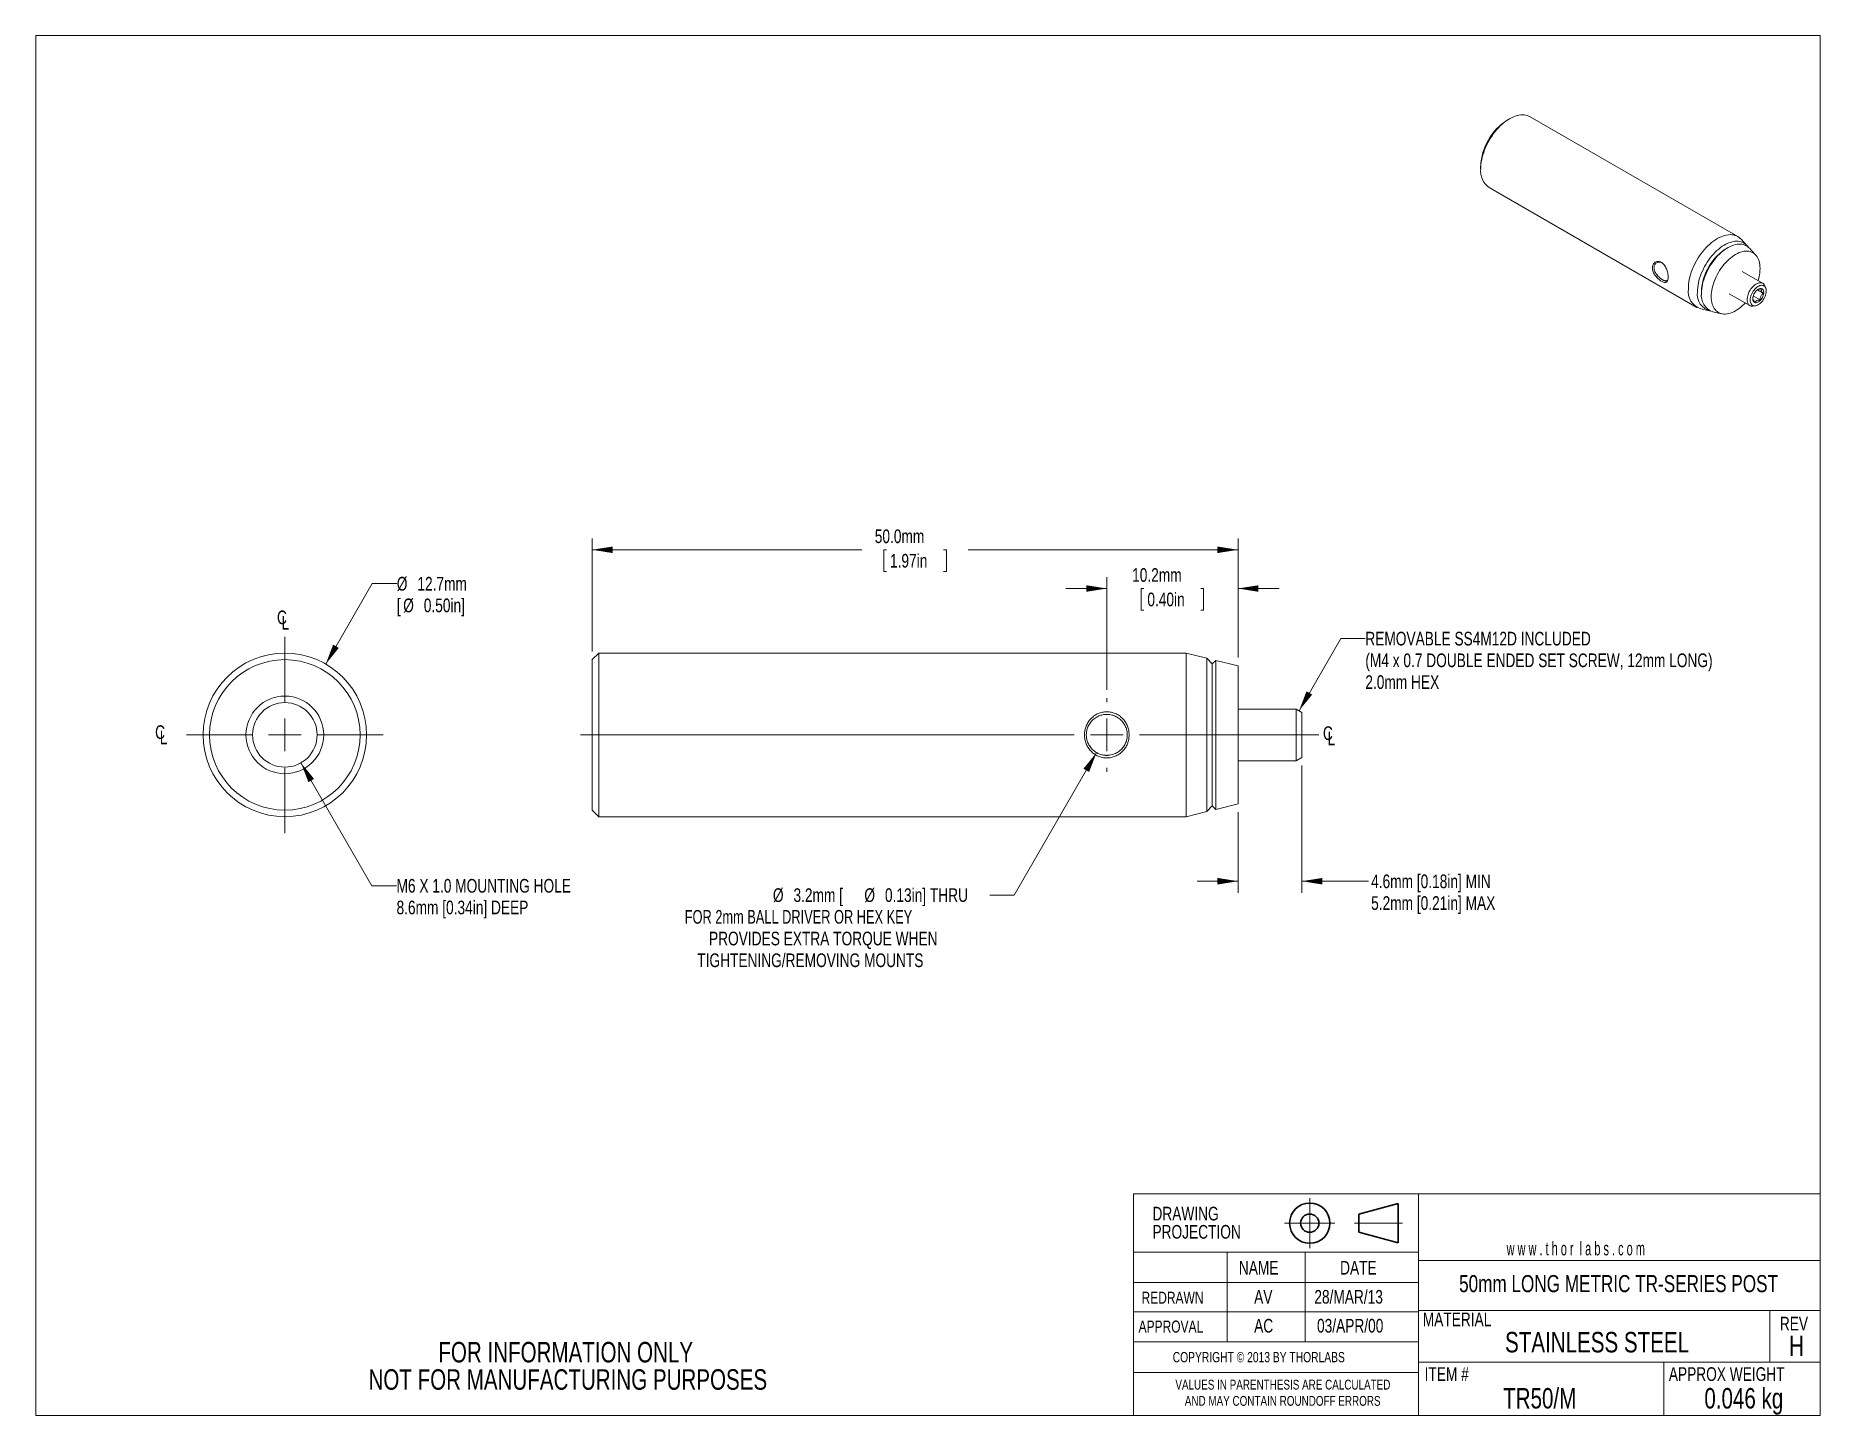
# Model space of a CAD drawing. Header units: millimetres. Extents: x 2 to 278, y 1 to 215.
import ezdxf

# ---------------------------------------------------------------- set-up
doc = ezdxf.new("R2010")
doc.units = ezdxf.units.MM
doc.header["$PDSIZE"] = -1
doc.linetypes.add('CENTERX2', pattern=[20.32, 12.7, -2.54, 2.54, -2.54])
doc.styles.add('SLDTEXTSTYLE0', font='TXT', dxfattribs={"width": 0.75})
doc.styles.add('SLDTEXTSTYLE1', font='TXT', dxfattribs={"width": 0.6})
doc.styles.add('SLDTEXTSTYLE2', font='TXT', dxfattribs={"width": 0.7})
doc.dimstyles.new('SLDDIMSTYLE0', dxfattribs={"dimtxt": 2.116667, "dimasz": 3.175, "dimexe": 0, "dimexo": 0.0625, "dimgap": 0.529167, "dimtad": 0, "dimtih": 1, "dimtoh": 1, "dimdec": 1, "dimlfac": 0.5, "dimrnd": 1e-09, "dimzin": 12, "dimdsep": 46, "dimtxsty": 'SLDTEXTSTYLE0', "dimsah": 1, "dimcen": 0.09, "dimadec": 0, "dimazin": 3, "dimtfac": 1, "dimtdec": 1, "dimtmove": 0, "dimatfit": 0, "dimfxl": 1, "dimfrac": 2, "dimtolj": 1, "dimtzin": 12, "dimarcsym": 0})
doc.dimstyles.new('SLDDIMSTYLE1', dxfattribs={"dimtxt": 2.116667, "dimasz": 3.175, "dimexe": 0, "dimexo": 0.0625, "dimgap": 0.529167, "dimtad": 0, "dimtih": 1, "dimtoh": 1, "dimdec": 1, "dimlfac": 0.5, "dimrnd": 1e-09, "dimzin": 4, "dimdsep": 46, "dimtxsty": 'SLDTEXTSTYLE0', "dimsah": 1, "dimcen": 0.09, "dimadec": 0, "dimazin": 1, "dimtfac": 1, "dimtdec": 1, "dimtofl": 0, "dimtmove": 0, "dimatfit": 3, "dimfxl": 1, "dimfrac": 2, "dimtolj": 1, "dimtzin": 12, "dimarcsym": 0})
doc.dimstyles.new('SLDDIMSTYLE2', dxfattribs={"dimtxt": 2.116667, "dimasz": 3.175, "dimexe": 0, "dimexo": 0.0625, "dimgap": 0.529167, "dimtad": 0, "dimtih": 1, "dimtoh": 1, "dimdec": 1, "dimlfac": 0.5, "dimrnd": 1e-09, "dimzin": 12, "dimdsep": 46, "dimtxsty": 'SLDTEXTSTYLE0', "dimsah": 1, "dimcen": 0, "dimadec": 0, "dimazin": 3, "dimtfac": 1, "dimtdec": 1, "dimtofl": 0, "dimtmove": 0, "dimatfit": 3, "dimfxl": 1, "dimfrac": 2, "dimtolj": 1, "dimtzin": 12, "dimarcsym": 0})
doc.dimstyles.new('SLDDIMSTYLE3', dxfattribs={"dimtxt": 2.116667, "dimasz": 3.175, "dimexe": 0, "dimexo": 0.0625, "dimgap": 0.529167, "dimtad": 0, "dimtih": 1, "dimtoh": 1, "dimdec": 1, "dimlfac": 0.5, "dimrnd": 1e-09, "dimzin": 12, "dimdsep": 46, "dimtxsty": 'SLDTEXTSTYLE0', "dimsah": 1, "dimcen": 0, "dimadec": 0, "dimazin": 3, "dimtfac": 1, "dimtdec": 1, "dimtofl": 0, "dimtmove": 0, "dimatfit": 3, "dimfxl": 1, "dimfrac": 2, "dimtolj": 1, "dimtzin": 12, "dimarcsym": 0})

# ---------------------------------------------------------------- blocks, each defined once
blk = doc.blocks.new('Third Angle Projection Block')
at = {"color": 7, "linetype": 'CENTERX2', "lineweight": 0}
for p, q in [((101.48, 23.81), (101.48, 14.07)), ((96.6, 18.94), (106.35, 18.94)), ((110.14, 18.94), (119.45, 18.94))]:
    blk.add_line(p, q, dxfattribs=at)
at = {"color": 7, "linetype": 'Continuous', "lineweight": 30}
for p, q in [((118.62, 22.75), (111, 20.71)), ((118.62, 15.13), (118.62, 22.75)), ((111, 20.71), (111, 17.17)), ((111, 17.17), (118.62, 15.13))]:
    blk.add_line(p, q, dxfattribs=at)
for radius in [3.9, 1.77]:
    blk.add_circle((101.48, 18.94), radius, dxfattribs=at)
at = {"color": 7, "linetype": 'Continuous', "lineweight": 0}
blk.add_point((101.48, 18.94), dxfattribs=at)
blk = doc.blocks.new('SW_NOTE_0')
at = {"color": 0, "linetype": 'Continuous', "lineweight": 0, "char_height": 1.524, "attachment_point": 2, "style": 'SLDTEXTSTYLE0'}
for s, insert in [('VALUES IN PARENTHESIS ARE CALCULATED', (19.91, 1.96)), ('AND MAY CONTAIN ROUNDOFF ERRORS', (19.88, -0.56))]:
    blk.add_mtext(s, dxfattribs=dict(at, insert=insert))
blk = doc.blocks.new('SW_NOTE_1')
at = {"color": 0, "linetype": 'Continuous', "lineweight": 0, "char_height": 2.117, "attachment_point": 1, "style": 'SLDTEXTSTYLE0'}
for s, insert in [('DRAWING', (0, 2.73)), ('PROJECTION', (0, -0.09))]:
    blk.add_mtext(s, dxfattribs=dict(at, insert=insert))
blk = doc.blocks.new('SW_NOTE_2')
at = {"color": 0, "linetype": 'Continuous', "lineweight": 0, "char_height": 3.175, "attachment_point": 2, "style": 'SLDTEXTSTYLE0'}
for s, insert in [('FOR INFORMATION ONLY', (25.05, 4.09)), ('NOT FOR MANUFACTURING PURPOSES', (25.38, -0.14))]:
    blk.add_mtext(s, dxfattribs=dict(at, insert=insert))
blk = doc.blocks.new('_D')
at = {"color": 7, "linetype": 'Continuous', "lineweight": 0}
for p, q in [((197.7, 101.56), (197.7, 81.87)), ((187.8, 94.36), (187.8, 81.87)), ((187.8, 83.65), (181.45, 83.65)), ((197.7, 83.65), (207.99, 83.65))]:
    blk.add_line(p, q, dxfattribs=at)
for points in [[(187.8, 83.65), (184.62, 84.16), (184.62, 83.14)], [(197.7, 83.65), (200.88, 83.14), (200.88, 84.16)]]:
    blk.add_solid(points, dxfattribs=at)
at = {"color": 7, "linetype": 'Continuous', "lineweight": 0, "char_height": 2.1167, "attachment_point": 1, "style": 'SLDTEXTSTYLE0'}
for s, insert in [('4.6mm [0.18in] MIN', (208.42, 84.69, 25.22)), ('5.2mm [0.21in] MAX', (208.42, 81.33, 25.22))]:
    blk.add_mtext(s, dxfattribs=dict(at, insert=insert))
blk = doc.blocks.new('_D_1')
at = {"color": 7, "linetype": 'Continuous', "lineweight": 0}
for p, q in [((167.48, 113.31), (167.48, 130.77)), ((187.8, 118.29), (187.8, 130.77)), ((167.48, 129), (161.13, 129)), ((173.22, 129), (172.79, 129)), ((172.79, 129), (172.79, 125.63)), ((182.05, 129), (182.48, 129)), ((182.48, 129), (182.48, 125.63)), ((187.8, 129), (194.15, 129)), ((172.79, 125.63), (173.22, 125.63)), ((182.48, 125.63), (182.05, 125.63))]:
    blk.add_line(p, q, dxfattribs=at)
for points in [[(167.48, 129), (164.3, 129.5), (164.3, 128.49)], [(187.8, 129), (190.97, 128.49), (190.97, 129.5)]]:
    blk.add_solid(points, dxfattribs=at)
at = {"color": 7, "linetype": 'Continuous', "lineweight": 0, "char_height": 2.117, "attachment_point": 1, "style": 'SLDTEXTSTYLE0'}
for s, insert in [('10.2mm', (171.4, 132.15, 25.22)), ('0.40in', (173.76, 128.36, 25.22))]:
    blk.add_mtext(s, dxfattribs=dict(at, insert=insert))
blk = doc.blocks.new('_D_2')
at = {"color": 7, "linetype": 'Continuous', "lineweight": 0}
for p, q in [((87.77, 119.25), (87.77, 136.77)), ((187.8, 118.29), (187.8, 136.77)), ((87.77, 135), (129.55, 135)), ((133.37, 135), (132.94, 135)), ((132.94, 135), (132.94, 131.63)), ((142.2, 135), (142.63, 135)), ((142.63, 135), (142.63, 131.63)), ((187.8, 135), (146.01, 135)), ((132.94, 131.63), (133.37, 131.63)), ((142.63, 131.63), (142.2, 131.63))]:
    blk.add_line(p, q, dxfattribs=at)
for points in [[(87.77, 135), (90.95, 134.49), (90.95, 135.5)], [(187.8, 135), (184.62, 135.5), (184.62, 134.49)]]:
    blk.add_solid(points, dxfattribs=at)
at = {"color": 7, "linetype": 'Continuous', "lineweight": 0, "char_height": 2.117, "attachment_point": 1, "style": 'SLDTEXTSTYLE0'}
for s, insert in [('50.0mm', (131.54, 138.15, 25.22)), ('1.97in', (133.9, 134.36, 25.22))]:
    blk.add_mtext(s, dxfattribs=dict(at, insert=insert))
blk = doc.blocks.new('_D_3')
at = {"color": 7, "linetype": 'Continuous', "lineweight": 0}
for p, q in [((165.89, 103.57), (153.15, 81.5)), ((153.15, 81.5), (149.34, 81.5))]:
    blk.add_line(p, q, dxfattribs=at)
blk.add_solid([(165.89, 103.57), (163.86, 101.08), (164.74, 100.57)], dxfattribs=at)
at = {"color": 7, "linetype": 'Continuous', "lineweight": 0, "attachment_point": 1}
for s, insert, char_height, style in [('%%c', (115.76, 82.55, 25.22), 2.117, 'SLDTEXTSTYLE0'), ('3.2mm [', (118.95, 82.55, 25.22), 2.117, 'SLDTEXTSTYLE0'), ('%%c', (129.92, 82.55, 25.22), 2.117, 'SLDTEXTSTYLE0'), ('0.13in] THRU', (133.12, 82.55, 25.22), 2.1167, 'SLDTEXTSTYLE0'), ('FOR 2mm BALL DRIVER OR HEX KEY', (102.11, 79.19, 25.22), 2.1167, 'SLDTEXTSTYLE2'), ('PROVIDES EXTRA TORQUE WHEN', (105.87, 75.83, 25.22), 2.1167, 'SLDTEXTSTYLE0'), ('TIGHTENING/REMOVING MOUNTS', (104.05, 72.46, 25.22), 2.1167, 'SLDTEXTSTYLE0')]:
    blk.add_mtext(s, dxfattribs=dict(at, insert=insert, char_height=char_height, style=style))
blk = doc.blocks.new('SW_CHAMFER_DIMENSION_0')
at = {"color": 0, "linetype": 'Continuous', "lineweight": 0}
for p, q in [((-10.26, -9.49), (-3.81, 1.68)), ((-3.81, 1.68), (0, 1.68))]:
    blk.add_line(p, q, dxfattribs=at)
blk.add_solid([(-10.26, -9.49), (-8.23, -7), (-9.11, -6.49)], dxfattribs=at)
at = {"color": 0, "linetype": 'Continuous', "lineweight": 0, "attachment_point": 1, "style": 'SLDTEXTSTYLE0'}
for s, insert, char_height in [('REMOVABLE SS4M12D INCLUDED', (0, 2.73, 25.22), 2.1167), ('(M4 x 0.7 DOUBLE ENDED SET SCREW, 12mm LONG)', (0, -0.63, 25.22), 2.1167), ('2.0mm HEX', (0, -4, 25.22), 2.117)]:
    blk.add_mtext(s, dxfattribs=dict(at, insert=insert, char_height=char_height))
blk = doc.blocks.new('SW_SYMBOL_MOD_CL')
at = {"color": 0, "linetype": 'Continuous', "lineweight": 0, "char_height": 783, "attachment_point": 5, "style": 'SLDTEXTSTYLE0'}
for s, insert in [('C', (400, 600)), ('L', (600, 300))]:
    blk.add_mtext(s, dxfattribs=dict(at, insert=insert))
blk = doc.blocks.new('SW_CENTERMARKSYMBOL_0')
at = {"color": 0, "linetype": 'Continuous', "lineweight": 0}
for p, q in [((0, 5.08), (0, 5.71)), ((-5.08, 0), (-81.53, 0)), ((0, 0), (-2.54, 0)), ((0, 0), (0, 2.54)), ((0, 0), (0, -2.54)), ((0, 0), (2.54, 0)), ((5.08, 0), (32.83, 0)), ((0, -5.08), (0, -5.71))]:
    blk.add_line(p, q, dxfattribs=at)
blk = doc.blocks.new('_D_4')
at = {"color": 7, "linetype": 'Continuous', "lineweight": 0}
for p, q in [((46.51, 117.3), (53.7, 129.75)), ((53.7, 129.75), (57.51, 129.75))]:
    blk.add_line(p, q, dxfattribs=at)
blk.add_solid([(46.51, 117.3), (48.53, 119.79), (47.65, 120.3)], dxfattribs=at)
at = {"color": 7, "linetype": 'Continuous', "lineweight": 0, "attachment_point": 1, "style": 'SLDTEXTSTYLE0'}
for s, insert, char_height in [('%%c', (57.51, 130.8, 45.89), 2.117), ('12.7mm', (60.7, 130.8, 45.89), 2.117), ('[', (57.51, 127.44, 45.89), 2.12), ('%%c', (58.5, 127.44, 45.89), 2.117), ('0.50in]', (61.69, 127.44, 45.89), 2.117)]:
    blk.add_mtext(s, dxfattribs=dict(at, insert=insert, char_height=char_height))
blk = doc.blocks.new('_D_5')
at = {"color": 7, "linetype": 'Continuous', "lineweight": 0}
for p, q in [((42.67, 101.99), (53.66, 82.95)), ((53.66, 82.95), (57.47, 82.95))]:
    blk.add_line(p, q, dxfattribs=at)
blk.add_solid([(42.67, 101.99), (43.82, 98.99), (44.7, 99.5)], dxfattribs=at)
at = {"color": 7, "linetype": 'Continuous', "lineweight": 0, "char_height": 2.1167, "attachment_point": 1, "style": 'SLDTEXTSTYLE0'}
for s, insert in [('M6 X 1.0 MOUNTING HOLE', (57.47, 84, 45.89)), ('8.6mm [0.34in] DEEP', (57.47, 80.64, 45.89))]:
    blk.add_mtext(s, dxfattribs=dict(at, insert=insert))
blk = doc.blocks.new('SW_CENTERMARKSYMBOL_1')
at = {"color": 0, "linetype": 'Continuous', "lineweight": 0}
for p, q in [((0, 5.08), (0, 15.2146)), ((-5.08, 0), (-15.2146, 0)), ((0, 0), (-2.54, 0)), ((0, 0), (0, 2.54)), ((0, 0), (0, -2.54)), ((0, 0), (2.54, 0)), ((5.08, 0), (15.2146, 0)), ((0, -5.08), (0, -15.2146))]:
    blk.add_line(p, q, dxfattribs=at)

msp = doc.modelspace()

# ---------------------------------------------------------------- linework, layer by layer
at = {"color": 7, "linetype": 'Continuous', "lineweight": 0}
for p, q in [((1.58, 214.65), (277.99, 214.65)), ((1.58, 214.65), (1.58, 0.9)), ((277.99, 0.9), (277.99, 214.65)), ((265.2, 183.52), (233.03, 202.09)), ((229.86, 201.78), (229.51, 201.57)), ((225.38, 194.43), (225.38, 194.02)), ((226.7, 191.11), (258.86, 172.54)), ((266.61, 182.15), (265.71, 183.12)), ((263.92, 181.94), (263.7, 181.83)), ((267.97, 180.68), (267, 181.72)), ((269.06, 176.28), (265.87, 178.13)), ((259.57, 174.97), (259.58, 174.68)), ((259.58, 174.68), (259.59, 174.44)), ((263.87, 174.66), (267.06, 172.82)), ((267.59, 174.32), (268.65, 173.71)), ((268.24, 175.27), (269.15, 174.74)), ((269.53, 175.55), (269.38, 175.9)), ((259.47, 172.31), (260.76, 172.01)), ((261.32, 171.88), (262.71, 171.57)), ((267.56, 172.73), (267.93, 172.79)), ((88.79, 119), (87.77, 117.98)), ((179.77, 119), (88.79, 119)), ((88.79, 119), (88.79, 106.32)), ((182.97, 118.21), (179.77, 119)), ((179.77, 119), (179.77, 106.32)), ((87.77, 117.98), (87.77, 106.32)), ((183.8, 117.32), (182.97, 118.21)), ((182.97, 118.21), (182.97, 106.32)), ((184.38, 117.86), (183.8, 117.32)), ((183.8, 117.32), (183.8, 106.32)), ((187.8, 117.02), (184.38, 117.86)), ((184.38, 117.86), (184.38, 106.32)), ((187.8, 117.02), (187.8, 106.32)), ((196.82, 110.32), (187.8, 110.32)), ((197.7, 109.81), (196.82, 110.32)), ((196.82, 102.32), (196.82, 110.32)), ((197.7, 109.81), (197.7, 102.83)), ((87.77, 106.32), (87.77, 94.66)), ((88.79, 106.32), (88.79, 93.65)), ((179.77, 106.32), (179.77, 93.65)), ((182.97, 106.32), (182.97, 94.44)), ((183.8, 106.32), (183.8, 95.32)), ((184.38, 106.32), (184.38, 94.78)), ((187.8, 106.32), (187.8, 95.63)), ((187.8, 102.32), (196.82, 102.32)), ((196.82, 102.32), (197.7, 102.83)), ((87.77, 94.66), (88.79, 93.65)), ((179.77, 93.65), (182.97, 94.44)), ((182.97, 94.44), (183.8, 95.32)), ((183.8, 95.32), (184.38, 94.78)), ((184.38, 94.78), (187.8, 95.63)), ((88.79, 93.65), (179.77, 93.65)), ((277.99, 35.24), (277.99, 50.03)), ((171.63, 7.56), (171.63, 35.24)), ((171.63, 35.24), (215.74, 35.24)), ((215.74, 35.24), (215.74, 0.9)), ((215.74, 35.24), (277.99, 35.24)), ((171.63, 12.3), (171.63, 26.17)), ((171.63, 0.9), (171.63, 26.17)), ((215.74, 26.17), (171.63, 26.17)), ((186.13, 26.17), (186.13, 12.3)), ((198.21, 26.17), (198.21, 12.3)), ((215.74, 24.89), (277.99, 24.89)), ((215.74, 21.49), (171.63, 21.49)), ((215.74, 16.92), (171.63, 16.92)), ((215.74, 17.16), (277.99, 17.16)), ((270.17, 17.16), (270.17, 9.14)), ((215.74, 12.3), (171.63, 12.3)), ((171.63, 12.3), (171.63, 7.56)), ((215.74, 9.14), (277.99, 9.14)), ((253.75, 9.14), (253.75, 0.9)), ((171.63, 7.56), (215.74, 7.56)), ((277.99, 0.9), (1.58, 0.9))]:
    msp.add_line(p, q, dxfattribs=at)
at = {"color": 7, "linetype": 'Continuous', "lineweight": 0, "flags": 128}
for points in [[(233.03, 202.09), (232.82, 202.2), (232.59, 202.28), (232.36, 202.34), (232.11, 202.38), (231.85, 202.39), (231.58, 202.37), (231.31, 202.33), (231.03, 202.27), (230.74, 202.18), (230.45, 202.07), (230.16, 201.93), (229.87, 201.78), (229.57, 201.6), (229.28, 201.39), (228.99, 201.17), (228.71, 200.93), (228.43, 200.67), (228.15, 200.39), (227.88, 200.1), (227.62, 199.79), (227.38, 199.47), (227.14, 199.13), (226.91, 198.79), (226.7, 198.43), (226.5, 198.07), (226.31, 197.7), (226.14, 197.33), (225.98, 196.95), (225.85, 196.57), (225.73, 196.19), (225.62, 195.82), (225.54, 195.44), (225.47, 195.07), (225.42, 194.71), (225.39, 194.36), (225.38, 194.02)], [(265.71, 183.12), (265.59, 183.23), (265.4, 183.39), (265.2, 183.52), (264.99, 183.63), (264.76, 183.71), (264.52, 183.77), (264.27, 183.81), (264.01, 183.82), (263.75, 183.8), (263.47, 183.76), (263.19, 183.7), (262.91, 183.61), (262.62, 183.5), (262.33, 183.37), (262.03, 183.21), (261.74, 183.03), (261.45, 182.83), (261.16, 182.6), (260.87, 182.36), (260.59, 182.1), (260.32, 181.82), (260.05, 181.53), (259.79, 181.22), (259.54, 180.9), (259.3, 180.56), (259.08, 180.22), (258.86, 179.86), (258.66, 179.5), (258.48, 179.13), (258.31, 178.76), (258.15, 178.38), (258.01, 178), (257.89, 177.62), (257.79, 177.25), (257.7, 176.87), (257.64, 176.5), (257.59, 176.14), (257.56, 175.79), (257.55, 175.45)], [(266.8, 181.92), (266.69, 182.05), (266.53, 182.23), (266.35, 182.38), (266.16, 182.51), (265.95, 182.62), (265.74, 182.7), (265.51, 182.76), (265.27, 182.79), (265.01, 182.8), (264.76, 182.79), (264.49, 182.75), (264.22, 182.68), (263.94, 182.6), (263.66, 182.48), (263.38, 182.35), (263.09, 182.19), (262.81, 182.01), (262.53, 181.81), (262.25, 181.59), (261.97, 181.35), (261.7, 181.09), (261.44, 180.81), (261.19, 180.52), (260.94, 180.21), (260.71, 179.9), (260.48, 179.56), (260.27, 179.22), (260.07, 178.88), (259.89, 178.52), (259.72, 178.16), (259.56, 177.8), (259.42, 177.43), (259.3, 177.06), (259.2, 176.7), (259.11, 176.34), (259.05, 175.98), (259, 175.63), (258.97, 175.29), (258.96, 174.95)], [(267, 181.72), (266.89, 181.83), (266.71, 181.98), (266.52, 182.1), (266.31, 182.2), (266.09, 182.28), (265.86, 182.33), (265.62, 182.35), (265.37, 182.36), (265.11, 182.33), (264.84, 182.28), (264.57, 182.21), (264.29, 182.11), (264.01, 181.99), (263.73, 181.84), (263.45, 181.67), (263.17, 181.48), (262.89, 181.27), (262.62, 181.04), (262.35, 180.79), (262.08, 180.53), (261.83, 180.24), (261.58, 179.94), (261.34, 179.63), (261.12, 179.31), (260.9, 178.97), (260.7, 178.63), (260.52, 178.28), (260.34, 177.92), (260.19, 177.56), (260.05, 177.2), (259.93, 176.83), (259.82, 176.47), (259.74, 176.11), (259.67, 175.76), (259.62, 175.41), (259.59, 175.07), (259.58, 174.74)], [(268.35, 176.69), (268.41, 176.91), (268.5, 177.26), (268.56, 177.6), (268.61, 177.93), (268.64, 178.26), (268.65, 178.58), (268.64, 178.88), (268.61, 179.18), (268.56, 179.45), (268.5, 179.72), (268.41, 179.96), (268.31, 180.19), (268.19, 180.4), (268.05, 180.59), (267.9, 180.76), (267.73, 180.9), (267.54, 181.02), (267.35, 181.12), (267.14, 181.2), (266.91, 181.25), (266.68, 181.27), (266.44, 181.27), (266.19, 181.25), (265.94, 181.2), (265.67, 181.12), (265.41, 181.03), (265.14, 180.9), (264.87, 180.76), (264.6, 180.59), (264.33, 180.4), (264.07, 180.2), (263.81, 179.97), (263.55, 179.72), (263.3, 179.46), (263.06, 179.18), (262.83, 178.89), (262.6, 178.58), (262.39, 178.26), (262.2, 177.94), (262.01, 177.6), (261.84, 177.26), (261.69, 176.92), (261.55, 176.57), (261.43, 176.22), (261.33, 175.87), (261.24, 175.53), (261.18, 175.19), (261.13, 174.86), (261.1, 174.53), (261.09, 174.21), (261.09, 174.21)], [(261.09, 174.21), (261.1, 173.91), (261.13, 173.61), (261.18, 173.33), (261.24, 173.07), (261.33, 172.82), (261.43, 172.6), (261.55, 172.39), (261.69, 172.2), (261.84, 172.03), (262.01, 171.89), (262.2, 171.76), (262.39, 171.67), (262.6, 171.59), (262.83, 171.54), (263.06, 171.52), (263.3, 171.52), (263.55, 171.54), (263.81, 171.59), (264.07, 171.66), (264.33, 171.76), (264.6, 171.88), (264.87, 172.03), (265.14, 172.2), (265.41, 172.38), (265.67, 172.59), (265.94, 172.82), (266.19, 173.07), (266.35, 173.23)], [(267.56, 172.73), (267.53, 172.73), (267.38, 172.73), (267.24, 172.75), (267.11, 172.8), (266.99, 172.87), (266.89, 172.96), (266.8, 173.08), (266.74, 173.22), (266.69, 173.37), (266.66, 173.55), (266.65, 173.73), (266.66, 173.93), (266.69, 174.14), (266.74, 174.35), (266.8, 174.57), (266.89, 174.78), (266.99, 175), (267.11, 175.2), (267.24, 175.4), (267.38, 175.59), (267.53, 175.76), (267.69, 175.91), (267.85, 176.05), (268.02, 176.16), (268.19, 176.25), (268.35, 176.32), (268.51, 176.36), (268.67, 176.38), (268.82, 176.37), (268.95, 176.33), (269.08, 176.28), (269.18, 176.19), (269.28, 176.09), (269.36, 175.96), (269.38, 175.9)], [(269.36, 174.08), (269.44, 174.27), (269.51, 174.47), (269.56, 174.67), (269.59, 174.87), (269.61, 175.05), (269.6, 175.23), (269.58, 175.39), (269.53, 175.54), (269.47, 175.66), (269.39, 175.77), (269.29, 175.86), (269.18, 175.92), (269.06, 175.95), (268.92, 175.97), (268.78, 175.95), (268.63, 175.92), (268.48, 175.85), (268.32, 175.77), (268.17, 175.66), (268.02, 175.53), (267.87, 175.39), (267.73, 175.22), (267.61, 175.05), (267.49, 174.86), (267.39, 174.67), (267.3, 174.47), (267.24, 174.27), (267.18, 174.07), (267.15, 173.88), (267.14, 173.69), (267.14, 173.52), (267.17, 173.35), (267.21, 173.21), (267.28, 173.08), (267.36, 172.97), (267.45, 172.89), (267.56, 172.83), (267.69, 172.79), (267.82, 172.78), (267.97, 172.79), (268.11, 172.83), (268.27, 172.89), (268.42, 172.98), (268.58, 173.08), (268.73, 173.21), (268.87, 173.36), (269.01, 173.52), (269.14, 173.7), (269.25, 173.88), (269.36, 174.08)], [(267.69, 174.58), (267.62, 174.41), (267.57, 174.24), (267.54, 174.08), (267.52, 173.92), (267.53, 173.77), (267.55, 173.64), (267.59, 173.52), (267.66, 173.42), (267.74, 173.35), (267.83, 173.3), (267.94, 173.27), (268.05, 173.27), (268.18, 173.3), (268.31, 173.35), (268.44, 173.43), (268.57, 173.53), (268.69, 173.64), (268.81, 173.78), (268.92, 173.93), (269.01, 174.09), (269.09, 174.25), (269.15, 174.42), (269.2, 174.59), (269.22, 174.75), (269.23, 174.9), (269.21, 175.04), (269.18, 175.17), (269.12, 175.28), (269.05, 175.36), (268.96, 175.42), (268.86, 175.46), (268.75, 175.47), (268.63, 175.46), (268.5, 175.42), (268.37, 175.36), (268.24, 175.27), (268.11, 175.16), (267.99, 175.04), (267.88, 174.89), (267.78, 174.74), (267.69, 174.58)]]:
    msp.add_lwpolyline(points, dxfattribs=at)
at = {"color": 7, "linetype": 'Continuous', "lineweight": 0}
for radius in [12.67, 11.66, 6.02, 5]:
    msp.add_circle((40.17, 106.32), radius, dxfattribs=at)
for centre, radius, start, end in [((234.32, 194.03), 8.94, 122.5617, 177.4437), ((228.5, 193.68), 3.13, 173.7991, 234.8887), ((267.9, 174.63), 8.34, 120.2384, 177.6648), ((260.37, 175.01), 2.85, 171.2556, 251.5437), ((261.53, 174.53), 2.6, 170.5425, 259.3783), ((262.19, 174.37), 2.63, 171.956, 250.8433)]:
    msp.add_arc(centre, radius, start, end, dxfattribs=at)
for points, knots in [([(251.98, 178.66), (251.99, 178.76), (252, 178.94), (252.09, 179.19), (252.23, 179.39), (252.43, 179.55), (252.65, 179.65), (252.89, 179.68), (253.14, 179.64), (253.39, 179.53), (253.62, 179.36), (253.83, 179.13), (254.01, 178.86), (254.16, 178.54), (254.29, 178.21), (254.37, 177.87), (254.42, 177.55), (254.43, 177.24), (254.42, 176.97), (254.37, 176.75), (254.28, 176.58), (254.16, 176.47), (254.01, 176.41), (253.83, 176.41), (253.62, 176.48), (253.39, 176.59), (253.14, 176.75), (252.89, 176.96), (252.65, 177.2), (252.43, 177.47), (252.23, 177.76), (252.09, 178.06), (252, 178.37), (251.99, 178.56), (251.98, 178.66)], [0, 0, 0, 0, 0.032206, 0.063214, 0.094215, 0.126403, 0.158491, 0.188893, 0.218934, 0.24999, 0.281027, 0.311086, 0.341545, 0.37373, 0.405856, 0.436822, 0.467824, 0.500108, 0.532296, 0.563272, 0.594233, 0.626377, 0.658508, 0.688949, 0.719019, 0.750087, 0.781086, 0.811122, 0.841579, 0.873786, 0.905925, 0.936877, 0.967838, 1, 1, 1, 1]), ([(253.45, 179.47), (253.42, 179.49), (253.31, 179.54), (253.12, 179.58), (252.88, 179.57), (252.64, 179.48), (252.44, 179.32), (252.31, 179.12), (252.24, 178.9), (252.23, 178.76), (252.23, 178.69)], [0, 0, 0, 0, 0.060547, 0.181966, 0.321002, 0.47778, 0.632417, 0.770897, 0.893356, 1, 1, 1, 1]), ([(252.23, 178.69), (252.23, 178.62), (252.24, 178.46), (252.31, 178.21), (252.44, 177.92), (252.64, 177.63), (252.88, 177.35), (253.12, 177.13), (253.31, 176.98), (253.42, 176.91), (253.47, 176.88), (253.5, 176.86), (253.53, 176.84), (253.57, 176.82), (253.64, 176.78), (253.75, 176.73), (253.91, 176.68), (254.08, 176.66), (254.24, 176.7), (254.35, 176.8), (254.39, 176.91), (254.41, 176.95)], [0, 0, 0, 0, 0.058805, 0.126213, 0.202339, 0.287258, 0.373717, 0.450389, 0.517344, 0.547236, 0.556671, 0.565841, 0.574748, 0.588265, 0.602335, 0.648097, 0.699268, 0.775929, 0.862337, 0.947409, 1, 1, 1, 1]), ([(268.83, 175.43), (268.75, 175.42), (268.59, 175.4), (268.41, 175.36), (268.33, 175.32), (268.31, 175.31)], [0, 0, 0, 0, 0.419035, 0.852394, 1, 1, 1, 1]), ([(268.65, 173.71), (268.66, 173.78), (268.67, 173.92), (268.72, 174.12), (268.79, 174.31), (268.9, 174.48), (269.02, 174.62), (269.11, 174.71), (269.15, 174.74)], [0, 0, 0, 0, 0.182773, 0.34819, 0.51329, 0.685557, 0.858233, 1, 1, 1, 1]), ([(269.15, 174.74), (269.1, 174.8), (269, 174.93), (268.9, 175.09), (268.85, 175.22), (268.82, 175.33), (268.83, 175.39), (268.83, 175.43)], [0, 0, 0, 0, 0.216175, 0.43974, 0.593398, 0.752191, 1, 1, 1, 1]), ([(267.52, 173.94), (267.53, 173.9), (267.54, 173.83), (267.61, 173.7), (267.7, 173.55), (267.79, 173.43), (267.84, 173.36)], [0, 0, 0, 0, 0.2810091, 0.4782009, 0.6819833, 1, 1, 1, 1]), ([(267.84, 173.36), (267.87, 173.4), (267.93, 173.47), (268.06, 173.57), (268.22, 173.63), (268.41, 173.68), (268.56, 173.7), (268.65, 173.71)], [0, 0, 0, 0, 0.216175, 0.43974, 0.593398, 0.752191, 1, 1, 1, 1]), ([(164.02, 106.32), (164.03, 106.56), (164.05, 107.03), (164.25, 107.7), (164.58, 108.32), (165.02, 108.86), (165.54, 109.32), (166.14, 109.66), (166.79, 109.85), (167.48, 109.92), (168.16, 109.86), (168.81, 109.66), (169.41, 109.32), (169.93, 108.86), (170.38, 108.32), (170.7, 107.7), (170.89, 107.03), (170.95, 106.32), (170.89, 105.61), (170.7, 104.94), (170.38, 104.32), (169.93, 103.78), (169.41, 103.32), (168.81, 102.99), (168.16, 102.79), (167.47, 102.73), (166.79, 102.79), (166.14, 102.99), (165.54, 103.32), (165.02, 103.78), (164.57, 104.33), (164.25, 104.94), (164.05, 105.62), (164.03, 106.08), (164.02, 106.32)], [0, 0, 0, 0, 0.0322063, 0.0632138, 0.094215, 0.1264029, 0.1584914, 0.1888927, 0.2189341, 0.2499895, 0.2810272, 0.3110863, 0.3415449, 0.3737296, 0.4058558, 0.4368217, 0.4678242, 0.5001079, 0.5322964, 0.5632722, 0.5942328, 0.6263774, 0.6585085, 0.6889485, 0.7190186, 0.7500874, 0.7810855, 0.8111218, 0.8415792, 0.8737864, 0.9059249, 0.936877, 0.9678375, 1, 1, 1, 1]), ([(164.3, 106.32), (164.31, 106.15), (164.33, 105.78), (164.48, 105.21), (164.77, 104.62), (165.21, 104.05), (165.78, 103.61), (166.38, 103.32), (166.87, 103.2), (167.17, 103.16), (167.32, 103.15), (167.4, 103.15), (167.49, 103.15), (167.59, 103.15), (167.81, 103.16), (168.13, 103.2), (168.61, 103.34), (169.17, 103.61), (169.74, 104.05), (170.18, 104.61), (170.47, 105.21), (170.62, 105.78), (170.66, 106.32), (170.62, 106.86), (170.47, 107.43), (170.18, 108.03), (169.74, 108.59), (169.17, 109.04), (168.57, 109.32), (168, 109.47), (167.48, 109.51), (166.95, 109.47), (166.38, 109.32), (165.78, 109.04), (165.21, 108.59), (164.77, 108.03), (164.48, 107.43), (164.33, 106.86), (164.31, 106.49), (164.3, 106.32)], [0, 0, 0, 0, 0.0255687, 0.0548783, 0.0879783, 0.1249012, 0.1624941, 0.1958317, 0.2249438, 0.2379413, 0.2420436, 0.2460309, 0.2499035, 0.255781, 0.2618987, 0.2817959, 0.3040456, 0.337378, 0.3749489, 0.4119385, 0.4450713, 0.474381, 0.4999171, 0.5254972, 0.554839, 0.587992, 0.6249889, 0.6625698, 0.6959123, 0.7250463, 0.7500201, 0.7749362, 0.8040245, 0.8373333, 0.8748924, 0.9119386, 0.9451141, 0.9744514, 1, 1, 1, 1])]:
    msp.add_open_spline(points, degree=3, knots=knots, dxfattribs=at)

# ---------------------------------------------------------------- block references
at = {"color": 7, "linetype": 'Continuous', "lineweight": 0, "xscale": 0.0027037109, "yscale": 0.0027037109, "zscale": 0.0027037109}
for p in [(38.64, 122.89), (19.76, 105.11), (200.64, 104.95)]:
    msp.add_blockref('SW_SYMBOL_MOD_CL', p, dxfattribs=at)
at = {"color": 7, "linetype": 'Continuous', "lineweight": 0}
for name, p in [('SW_CHAMFER_DIMENSION_0', (207.52, 119.56)), ('SW_CENTERMARKSYMBOL_1', (40.17, 106.32)), ('SW_CENTERMARKSYMBOL_0', (167.48, 106.32)), ('SW_NOTE_1', (174.55, 30.48)), ('SW_NOTE_2', (58.62, 8.18)), ('SW_NOTE_0', (174.84, 4.46))]:
    msp.add_blockref(name, p, dxfattribs=at)
at = {"color": 7, "linetype": 'Continuous', "xscale": 0.8, "yscale": 0.8, "zscale": 0.8}
msp.add_blockref('Third Angle Projection Block', (117.73, 15.52), dxfattribs=at)

# ---------------------------------------------------------------- texts
at = {"color": 7, "linetype": 'Continuous', "lineweight": 0}
for s, insert, char_height, attachment_point, style in [('w w w . t h o r  l a b s . c o m', (229.4, 27.8), 2.1167, 1, 'SLDTEXTSTYLE1'), ('NAME', (187.93, 24.82), 2.117, 1, 'SLDTEXTSTYLE0'), ('DATE', (203.61, 24.82), 2.117, 1, 'SLDTEXTSTYLE0'), ('50mm LONG METRIC TR-SERIES POST', (246.74, 22.63), 2.6458, 2, 'SLDTEXTSTYLE0'), ('REDRAWN', (172.86, 20.05), 1.852, 1, 'SLDTEXTSTYLE0'), ('AV', (190.3, 20.32), 2.117, 1, 'SLDTEXTSTYLE0'), ('28/MAR/13', (199.62, 20.32), 2.117, 1, 'SLDTEXTSTYLE0'), ('MATERIAL', (216.42, 16.82), 2.117, 1, 'SLDTEXTSTYLE0'), ('APPROVAL', (172.4, 15.58), 1.852, 1, 'SLDTEXTSTYLE0'), ('AC', (190.3, 15.84), 2.117, 1, 'SLDTEXTSTYLE0'), ('03/APR/00', (200.04, 15.84), 2.117, 1, 'SLDTEXTSTYLE0'), ('STAINLESS STEEL', (243.41, 13.82), 3.175, 2, 'SLDTEXTSTYLE0'), ('REV', (271.72, 16.17), 2.117, 1, 'SLDTEXTSTYLE0'), ('H', (274.3, 13.26), 3.17, 2, 'SLDTEXTSTYLE0'), ('COPYRIGHT © 2013 BY THORLABS', (177.69, 10.71), 1.5875, 1, 'SLDTEXTSTYLE0'), ('ITEM #', (216.7, 8.35), 2.117, 1, 'SLDTEXTSTYLE0'), ('APPROX WEIGHT', (254.53, 8.35), 2.1167, 1, 'SLDTEXTSTYLE0'), ('TR50/M', (234.53, 5.13), 3.175, 2, 'SLDTEXTSTYLE0'), ('0.046 kg', (266.14, 5.13), 3.175, 2, 'SLDTEXTSTYLE0')]:
    msp.add_mtext(s, dxfattribs=dict(at, insert=insert, char_height=char_height, attachment_point=attachment_point, style=style))

# ---------------------------------------------------------------- dimensions: what is measured, and where the dimension line sits
for base, p2, dimstyle, picture, middle in [((87.77, 135), (87.77, 117.98), 'SLDDIMSTYLE1', '_D_2', (137.78, 135)), ((167.48, 129), (167.48, 112.04), 'SLDDIMSTYLE0', '_D_1', (177.64, 129))]:
    dim = msp.add_linear_dim(base=base, p1=(187.8, 117.02), p2=p2, dimstyle=dimstyle, dxfattribs=at)
    dim.commit()
    dim.dimension.update_dxf_attribs({"geometry": picture, "text_midpoint": middle, "dimtype": 160})
dim = msp.add_diameter_dim_2p(p1=(33.83, 95.35), p2=(46.51, 117.3), text='%%c12.7mm\\P[%%c0.50in]', dimstyle='SLDDIMSTYLE3', dxfattribs=at)
dim.commit()
dim.dimension.update_dxf_attribs({"geometry": '_D_4', "text_midpoint": (64.49, 129.75), "dimtype": 163})
for p1, p2, text, picture, middle in [((37.67, 110.65), (42.67, 101.99), 'M6 X 1.0 MOUNTING HOLE\\P8.6mm [0.34in] DEEP', '_D_5', (75.21, 82.95)), ((169.06, 109.07), (165.89, 103.57), '%%c3.2mm [%%c0.13in] THRU\\PFOR 2mm BALL DRIVER OR HEX KEY\\P PROVIDES EXTRA TORQUE WHEN\\PTIGHTENING/REMOVING MOUNTS', '_D_3', (125.72, 81.5))]:
    dim = msp.add_diameter_dim_2p(p1=p1, p2=p2, text=text, dimstyle='SLDDIMSTYLE2', override={"dimpost": '<>'}, dxfattribs=at)
    dim.commit()
    dim.dimension.update_dxf_attribs({"geometry": picture, "text_midpoint": middle, "dimtype": 163})
dim = msp.add_linear_dim(base=(197.7, 83.65), p1=(187.8, 95.63), p2=(197.7, 102.83), text='4.6mm [0.18in] MIN\\P5.2mm [0.21in] MAX', dimstyle='SLDDIMSTYLE0', dxfattribs=at)
dim.commit()
dim.dimension.update_dxf_attribs({"geometry": '_D', "text_midpoint": (221.87, 83.65), "dimtype": 160})

doc.saveas('drawing.dxf')
